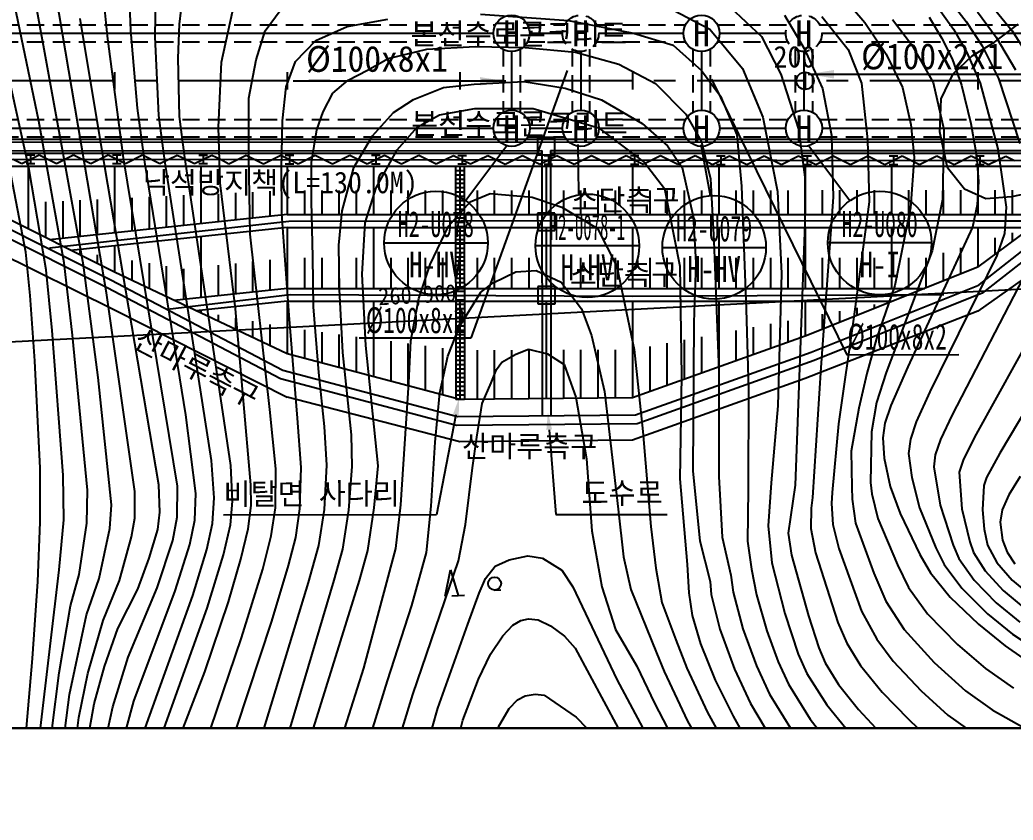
# Model space of a CAD drawing. Header units: millimetres. Extents: x 13158 to 13954, y 1103 to 1809.
# Drawn here: x 13650.7 to 13765.8, y 1402.7 to 1495.4 of the extents above; entities that cross this region are included whole.
import ezdxf
from ezdxf.enums import TextEntityAlignment as Align
from ezdxf.xclip import XClip

# ---------------------------------------------------------------- set-up
doc = ezdxf.new("R2010")
doc.units = ezdxf.units.MM
doc.header["$LTSCALE"] = 10
doc.header["$MEASUREMENT"] = 0
doc.header["$XCLIPFRAME"] = 2
doc.linetypes.add('CENTER', pattern=[2, 1.25, -0.25, 0.25, -0.25])
doc.linetypes.add('HIDDEN', pattern=[0.375, 0.25, -0.125])
for name, color, linetype in [('TN-MANH', 4, 'Continuous'), ('TZ-BASE', 253, 'Continuous'), ('TZ-CABL', 4, 'Continuous')]:
    doc.layers.add(name, color=color, linetype=linetype)
doc.layers.add('TX-PAPR', color=2, linetype='Continuous', plot=False)
doc.styles.add('GR', font='GulimChe.ttf')
doc.styles.add('HANA', font='GulimChe.ttf')
doc.styles.get("Standard").update_dxf_attribs({"font": 'GulimChe.ttf'})
doc.linetypes.add('I_LINE', pattern='A,3.5,["I",Standard,S=1,R=0,X=-1,Y=-0.5],3.5', length=7)
doc.linetypes.add('ZIGZAG', pattern='A,0.0001,-0.2,[131,ltypeshp.shx,S=0.2,R=0,X=-0.2,Y=0],-0.4,[131,ltypeshp.shx,S=0.2,R=180,X=0.2,Y=0],-0.2', length=0.8001)
doc.dimstyles.get("Standard").update_dxf_attribs({"dimtxt": 0.18, "dimasz": 0.18, "dimexe": 0.18, "dimexo": 0.0625, "dimgap": 0.09, "dimtad": 0, "dimtih": 1, "dimtoh": 1, "dimdec": 4, "dimzin": 0, "dimdsep": 46, "dimtxsty": 'Standard', "dimcen": 0.09, "dimadec": 0, "dimazin": 0, "dimtfac": 1, "dimtdec": 4, "dimtofl": 0, "dimtmove": 0, "dimatfit": 3, "dimfxl": 0, "dimtolj": 1, "dimtzin": 0, "dimarcsym": 0})

# ---------------------------------------------------------------- blocks, each defined once
blk = doc.blocks.new('JD-SGKLSNK8SGJS87')
at = {"layer": 'TZ-BASE'}
for p, q in [((419.17, 5.16, 126), (418.2, 15.41, 126)), ((421.9, 5.84, 127), (421.51, 14.92, 127)), ((424.71, 5.1, 128), (424.88, 13.73, 128)), ((410.06, -10.09, 121), (405.07, 12.53, 121)), ((411.25, -4.66, 122), (407.71, 12.3, 122)), ((416.39, -21.37, 123), (410.28, 12.27, 123)), ((419.09, -24.58, 124), (412.81, 12.33, 124)), ((427.52, 6.55, 129), (428.24, 12.36, 129)), ((503.69, 10.56, 127), (506.92, 6.76, 127)), ((515.85, 10.49, 123), (518.68, 6.87, 123)), ((514.86, 9.26, 124), (517.21, 5.98, 124)), ((437.46, 5.79, 131), (439.2, 8.16, 131)), ((483.88, 8.63, 131), (488.98, 6, 131)), ((491.31, 8.54, 130), (494.95, 5.13, 130)), ((521.61, 8.73, 121), (524, 5.77, 121)), ((418.86, -9.98, 125), (416.04, 7.22, 125)), ((432.39, 2.15, 130), (433.67, 7.98, 130)), ((446.96, 6.29, 132), (451.67, 7.15, 132)), ((462.4, 7.71, 132), (472.58, 7, 132)), ((472.58, 7, 132), (480.11, 5.53, 132)), ((497.6, 7.6, 129), (499.88, 3.74, 129)), ((501.96, 7.45, 128), (505, 3.63, 128)), ((510.12, 7.11, 126), (512.35, 4.2, 126)), ((514.38, 7.39, 125), (515.82, 4.99, 125)), ((519.97, 8.01, 122), (522.15, 5.05, 122)), ((422.65, -3.19, 127), (421.9, 5.84, 127)), ((427.38, 2.61, 129), (427.52, 6.55, 129)), ((436.4, 2.42, 131), (437.46, 5.79, 131)), ((443.32, 4.65, 132), (446.96, 6.29, 132)), ((488.98, 6, 131), (492.74, 1.44, 131)), ((506.92, 6.76, 127), (509.38, 3.1, 127)), ((517.21, 5.98, 124), (518.74, 3.29, 124)), ((518.68, 6.87, 123), (520.51, 4.05, 123)), ((521.93, 4.49, 121.31), (524.68, 6.56, 121.31)), ((524, 5.77, 121), (526.25, 2.32, 121)), ((421.05, -8.91, 126), (419.17, 5.16, 126)), ((425.13, -4.01, 128), (424.71, 5.1, 128)), ((440.96, 2.25, 132), (443.32, 4.65, 132)), ((480.11, 5.53, 132), (484.73, 4.12, 132)), ((494.95, 5.13, 130), (497.19, 0.78, 130)), ((515.82, 4.99, 125), (517.04, 2.53, 125)), ((522.15, 5.05, 122), (524.37, 1.27, 122)), ((451.7, 2.6, 133), (456.2, 3.67, 133)), ((456.2, 3.67, 133), (461.77, 3.96, 133)), ((461.77, 3.96, 133), (467.57, 3.85, 133)), ((467.57, 3.85, 133), (473.39, 3.32, 133)), ((484.73, 4.12, 132), (487.99, 1.19, 132)), ((499.88, 3.74, 129), (502.02, -0.88, 129)), ((505, 3.63, 128), (506.53, -0.26, 128)), ((512.35, 4.2, 126), (514.85, -0.21, 126)), ((519.37, 2.89, 121.31), (521.93, 4.49, 121.31)), ((520.51, 4.05, 123), (522.43, 0.27, 123)), ((427.53, -4.13, 129), (427.38, 2.61, 129)), ((435.56, -2, 131), (436.4, 2.42, 131)), ((449.29, 1.24, 133), (451.7, 2.6, 133)), ((473.39, 3.32, 133), (478.43, 1.93, 133)), ((509.38, 3.1, 127), (511.29, -0.77, 127)), ((517.04, 2.53, 125), (518.11, -0.5, 125)), ((517.14, 0.79, 121.31), (519.37, 2.89, 121.31)), ((518.74, 3.29, 124), (520.29, -0.29, 124)), ((432.06, -5.36, 130), (432.39, 2.15, 130)), ((439.87, -0.7, 132), (440.96, 2.25, 132)), ((447.07, 0.09, 133), (449.29, 1.24, 133)), ((478.43, 1.93, 133), (482.69, -0.33, 133)), ((487.99, 1.19, 132), (490.22, -1.8, 132)), ((492.74, 1.44, 131), (495.1, -4.23, 131)), ((420, 1), (420, -1)), ((440, 1), (440, -1)), ((445.29, -1.45, 133), (447.07, 0.09, 133)), ((460, 1), (460, -1)), ((480, 1), (480, -1)), ((497.19, 0.78, 130), (499.26, -5.6, 130)), ((500, 1), (500, -1)), ((515.75, -2.1, 121.31), (517.14, 0.79, 121.31)), ((520, 1), (520, -1)), ((522.43, 0.27, 123), (524.88, -7.28, 123)), ((439.46, -4.65, 132), (439.87, -0.7, 132)), ((454.63, -2.15, 134), (458.13, -0.78, 134)), ((458.13, -0.78, 134), (461.67, -0.4, 134)), ((461.67, -0.4, 134), (467.41, -0.1, 134)), ((467.41, -0.1, 134), (472.2, -0.84, 134)), ((472.2, -0.84, 134), (476.43, -2.2, 134)), ((482.69, -0.33, 133), (486.19, -3.87, 133)), ((502.02, -0.88, 129), (503.06, -6.31, 129)), ((506.53, -0.26, 128), (507.25, -6.85, 128)), ((511.29, -0.77, 127), (512.27, -5.07, 127)), ((514.85, -0.21, 126), (516.08, -5.63, 126)), ((518.11, -0.5, 125), (519.21, -4.94, 125)), ((520.29, -0.29, 124), (522.34, -7.89, 124)), ((435.58, -8.71, 131), (435.56, -2, 131)), ((444.16, -3.58, 133), (445.29, -1.45, 133)), ((452.33, -3.66, 134), (454.63, -2.15, 134)), ((476.43, -2.2, 134), (481.14, -4.93, 134)), ((490.22, -1.8, 132), (492.11, -6.25, 132)), ((515.62, -5.93, 121.31), (515.75, -2.1, 121.31)), ((423.5, -9.43, 127), (422.65, -3.19, 127)), ((457.65, -3.93, 135), (461.74, -3.22, 135)), ((461.74, -3.22, 135), (468.52, -3.2, 135)), ((468.52, -3.2, 135), (476.08, -5.45, 135)), ((425.84, -9.29, 128), (425.13, -4.01, 128)), ((428.1, -8.63, 129), (427.53, -4.13, 129)), ((443.44, -5.69, 133), (444.16, -3.58, 133)), ((449.9, -6.36, 134), (452.33, -3.66, 134)), ((455.08, -5.39, 135), (457.65, -3.93, 135)), ((486.19, -3.87, 133), (488.01, -7.08, 133)), ((495.1, -4.23, 131), (496.79, -12.83, 131)), ((414.16, -21.09, 122), (411.25, -4.66, 122)), ((432.25, -11.84, 130), (432.06, -5.36, 130)), ((439.34, -10.25, 132), (439.46, -4.65, 132)), ((442.81, -9.45, 133), (443.44, -5.69, 133)), ((452.73, -7.99, 135), (455.08, -5.39, 135)), ((476.08, -5.45, 135), (481.41, -9.47, 135)), ((481.14, -4.93, 134), (484.05, -7.55, 134)), ((499.26, -5.6, 130), (499.98, -11.18, 130)), ((512.27, -5.07, 127), (512.65, -8.84, 127)), ((516.08, -5.63, 126), (515.94, -13.77, 126)), ((519.21, -4.94, 125), (519.87, -8.65, 125)), ((574.8, -6.79), (280, -6.8)), ((447.71, -10.04, 134), (449.9, -6.36, 134)), ((471.01, -6.57), (469.01, -6.58)), ((469.01, -6.58), (469.01, -8.58)), ((471.01, -8.57), (471.01, -6.57)), ((492.11, -6.25, 132), (492.62, -12.22, 132)), ((503.06, -6.31, 129), (503.24, -13.49, 129)), ((507.25, -6.85, 128), (507.43, -14.03, 128)), ((516.52, -10.09, 121.31), (515.62, -5.93, 121.31)), ((388.81, -7.1), (537.84, -7.09)), ((409.74, -19.85, 120), (407.24, -7, 120)), ((450.32, -12.41, 135), (452.73, -7.99, 135)), ((484.05, -7.55, 134), (485.76, -10.03, 134)), ((488.01, -7.08, 133), (489.06, -11.37, 133)), ((522.34, -7.89, 124), (523.31, -14.66, 124)), ((391.02, -8.1), (469.5, -8.09)), ((391.69, -8.4), (469.5, -8.39)), ((408.26, -9.08), (409.26, -9.58)), ((409.26, -9.58), (411.26, -8.58)), ((409.76, -8.58), (410.76, -8.58)), ((410.26, -8.58), (410.26, -9.58)), ((411.26, -8.58), (412.26, -9.08)), ((412.26, -9.08), (413.26, -9.58)), ((413.26, -9.58), (415.26, -8.58)), ((415.26, -8.58), (416.26, -9.09)), ((416.26, -9.09), (417.26, -9.59)), ((417.26, -9.59), (419.26, -8.59)), ((419.26, -8.59), (420.26, -9.09)), ((419.76, -8.59), (420.76, -8.59)), ((420.26, -8.59), (420.26, -9.59)), ((420.26, -9.09), (421.26, -9.59)), ((427.28, -46.99, 126), (421.05, -8.91, 126)), ((421.26, -9.59), (423.26, -8.59)), ((423.26, -8.59), (424.26, -9.09)), ((424.26, -9.09), (425.26, -9.6)), ((425.26, -9.6), (427.26, -8.6)), ((427.26, -8.6), (428.26, -9.1)), ((433.48, -44.56, 129), (428.1, -8.63, 129)), ((428.26, -9.1), (429.26, -9.6)), ((429.26, -9.6), (431.26, -8.6)), ((429.76, -8.6), (430.76, -8.6)), ((430.26, -8.6), (430.26, -9.6)), ((431.26, -8.6), (432.26, -9.1)), ((432.26, -9.1), (433.26, -9.61)), ((433.26, -9.61), (435.26, -8.61)), ((435.26, -8.61), (436.26, -9.11)), ((435.71, -17.76, 131), (435.58, -8.71, 131)), ((436.26, -9.11), (437.26, -9.61)), ((437.26, -9.61), (439.26, -8.61)), ((439.26, -8.61), (440.26, -9.11)), ((439.76, -8.61), (440.76, -8.62)), ((440.26, -8.61), (440.26, -9.61)), ((440.26, -9.11), (441.26, -9.62)), ((441.26, -9.62), (443.26, -8.62)), ((443.26, -8.62), (444.26, -9.12)), ((444.26, -9.12), (445.26, -9.62)), ((445.26, -9.62), (447.26, -8.62)), ((447.26, -8.62), (448.26, -9.12)), ((448.26, -9.12), (449.26, -9.63)), ((449.26, -9.63), (451.26, -8.63)), ((449.76, -8.63), (450.76, -8.63)), ((450.26, -8.63), (450.26, -9.63)), ((451.26, -8.63), (452.26, -9.13)), ((452.26, -9.13), (453.26, -9.63)), ((453.26, -9.63), (455.26, -8.63)), ((455.26, -8.63), (456.26, -9.13)), ((456.26, -9.13), (457.26, -9.64)), ((457.26, -9.64), (459.26, -8.64)), ((459.26, -8.64), (460.26, -9.14)), ((459.76, -8.64), (460.76, -8.64)), ((460.26, -8.64), (460.26, -9.64)), ((460.26, -9.14), (461.26, -9.64)), ((461.26, -9.64), (463.26, -8.64)), ((463.26, -8.64), (464.26, -9.14)), ((464.26, -9.14), (465.26, -9.65)), ((465.26, -9.65), (467.26, -8.65)), ((467.26, -8.65), (468.26, -9.15)), ((468.26, -9.15), (469.26, -9.65)), ((469.01, -8.58), (471.01, -8.57)), ((469.26, -9.65), (471.26, -8.65)), ((469.5, -8.09), (469.55, -38.84)), ((469.76, -8.65), (470.76, -8.65)), ((470.26, -8.65), (470.26, -9.65)), ((470.5, -8.09), (470.55, -38.84)), ((470.5, -8.09), (537.84, -8.09)), ((470.5, -8.39), (537.84, -8.39)), ((471.26, -8.65), (472.26, -9.15)), ((472.26, -9.15), (473.26, -9.66)), ((473.26, -9.66), (475.26, -8.66)), ((475.26, -8.66), (476.26, -9.16)), ((476.26, -9.16), (477.26, -9.66)), ((477.26, -9.66), (479.26, -8.66)), ((479.26, -8.66), (480.26, -9.16)), ((479.76, -8.66), (480.76, -8.66)), ((480.26, -8.66), (480.26, -9.66)), ((480.26, -9.16), (481.26, -9.67)), ((481.26, -9.67), (483.26, -8.67)), ((483.26, -8.67), (484.26, -9.17)), ((484.26, -9.17), (485.26, -9.67)), ((485.26, -9.67), (487.26, -8.67)), ((487.26, -8.67), (488.26, -9.17)), ((488.26, -9.17), (489.26, -9.68)), ((489.26, -9.68), (491.26, -8.68)), ((489.76, -8.68), (490.76, -8.68)), ((490.26, -8.68), (490.26, -9.68)), ((491.26, -8.68), (492.26, -9.18)), ((492.26, -9.18), (493.26, -9.68)), ((493.26, -9.68), (495.26, -8.68)), ((495.26, -8.68), (496.26, -9.18)), ((496.26, -9.18), (497.26, -9.69)), ((497.26, -9.69), (499.26, -8.69)), ((499.26, -8.69), (500.26, -9.19)), ((499.76, -8.69), (500.76, -8.69)), ((500.26, -8.69), (500.26, -9.69)), ((500.26, -9.19), (501.26, -9.69)), ((501.26, -9.69), (503.26, -8.69)), ((503.26, -8.69), (504.26, -9.19)), ((504.26, -9.19), (505.26, -9.69)), ((505.26, -9.69), (507.26, -8.7)), ((507.26, -8.7), (508.26, -9.2)), ((508.26, -9.2), (509.26, -9.7)), ((509.26, -9.7), (511.26, -8.7)), ((509.76, -8.7), (510.76, -8.7)), ((510.26, -8.7), (510.26, -9.7)), ((511.26, -8.7), (512.26, -9.2)), ((512.65, -8.84, 127), (512.2, -14.73, 127)), ((512.26, -9.2), (513.26, -9.7)), ((513.26, -9.7), (515.26, -8.71)), ((515.26, -8.71), (516.26, -9.21)), ((517.26, -9.71), (519.26, -8.71)), ((519.26, -8.71), (520.26, -9.21)), ((519.76, -8.71), (520.76, -8.71)), ((519.87, -8.65, 125), (520.1, -11.68, 125)), ((520, -23.74), (539.27, -8.65)), ((520.26, -8.71), (520.26, -9.71)), ((540.35, -9.07), (520.51, -24.62)), ((521.26, -9.71), (523.26, -8.72)), ((523.26, -8.72), (524.26, -9.22)), ((395, -9.89), (535.81, -9.89)), ((409.76, -9.58), (410.76, -9.58)), ((410, -9.89), (410, -17.17)), ((412.08, -21.89, 121), (410.06, -10.09, 121)), ((425.15, -46.83, 125), (418.86, -9.98, 125)), ((419.76, -9.59), (420.76, -9.59)), ((420, -9.89), (420, -17.61)), ((428.28, -38.7, 127), (423.5, -9.43, 127)), ((431.24, -43.99, 128), (425.84, -9.29, 128)), ((429.76, -9.6), (430.76, -9.6)), ((430, -9.89), (430, -16.56)), ((439.4, -15.42, 132), (439.34, -10.25, 132)), ((439.76, -9.61), (440.76, -9.62)), ((440, -9.89), (440, -15.5)), ((442.84, -13.99, 133), (442.81, -9.45, 133)), ((446.39, -15.06, 134), (447.71, -10.04, 134)), ((449.76, -9.63), (450.76, -9.63)), ((450, -9.89), (450, -15.5)), ((459.51, -9.89), (459.55, -36.93)), ((459.76, -9.64), (460.76, -9.64)), ((460, -9.89), (460, -15.5)), ((460.51, -9.89), (460.55, -36.93)), ((469.76, -9.65), (470.76, -9.65)), ((470, -9.89), (470, -15.5)), ((479.76, -9.66), (480.76, -9.66)), ((480, -9.89), (480, -15.5)), ((481.41, -9.47, 135), (483.72, -12.49, 135)), ((485.76, -10.03, 134), (487.05, -15.71, 134)), ((489.76, -9.68), (490.76, -9.68)), ((490, -9.89), (490, -15.5)), ((499.76, -9.69), (500.76, -9.69)), ((500, -9.89), (500, -15.5)), ((509.76, -9.7), (510.76, -9.7)), ((510, -9.89), (510, -15.5)), ((516.26, -9.21), (517.26, -9.71)), ((518.47, -12.56, 121.31), (516.52, -10.09, 121.31)), ((519.76, -9.71), (520.76, -9.71)), ((520, -9.89), (520, -15.5)), ((520, -21.59), (535.81, -9.89)), ((520.26, -9.21), (521.26, -9.71)), ((459.51, -10.38), (460.51, -10.38)), ((459.51, -10.88), (460.51, -10.88)), ((459.51, -11.38), (460.51, -11.38)), ((489.06, -11.37, 133), (489.44, -18.59, 133)), ((499.98, -11.18, 130), (499.97, -16.52, 130)), ((420, -22.19), (400, -12.15)), ((434.02, -26.44, 130), (432.25, -11.84, 130)), ((449.04, -16.45, 135), (450.32, -12.41, 135)), ((459.51, -11.88), (460.51, -11.88)), ((459.51, -12.38), (460.51, -12.38)), ((483.72, -12.49, 135), (485.51, -21.48, 135)), ((492.62, -12.22, 132), (493.16, -26.47, 132)), ((520.96, -13.67, 121.31), (518.47, -12.56, 121.31)), ((520.1, -11.68, 125), (519.94, -14.38, 125)), ((540, -12.55), (520, -26.7)), ((540, -12.55), (520, -26.7)), ((419.56, -23.09), (399.57, -13.06)), ((418, -13.75), (418, -17.82)), ((422, -13.56), (422, -17.4)), ((424, -13.46), (424, -17.19)), ((426, -13.37), (426, -16.98)), ((428, -13.27), (428, -16.77)), ((432, -13.08), (432, -16.35)), ((434, -12.98), (434, -16.14)), ((436, -12.89), (436, -15.92)), ((438, -12.79), (438, -15.71)), ((442, -12.7), (442, -15.5)), ((444, -12.7), (444, -15.5)), ((446, -12.7), (446, -15.5)), ((448, -12.7), (448, -15.5)), ((452, -12.7), (452, -15.5)), ((454, -12.7), (454, -15.5)), ((456, -12.7), (456, -15.5)), ((458, -12.7), (458, -15.5)), ((459.51, -12.88), (460.51, -12.88)), ((459.51, -13.38), (460.51, -13.38)), ((461.21, -14.01, 136), (463.51, -13.05, 136)), ((462, -12.7), (462, -15.5)), ((463.51, -13.05, 136), (468.39, -13.47, 136)), ((464, -12.7), (464, -15.5)), ((466, -12.7), (466, -15.5)), ((468, -12.7), (468, -15.5)), ((468.39, -13.47, 136), (471.81, -14.63, 136)), ((472, -12.7), (472, -15.5)), ((474, -12.7), (474, -15.5)), ((476, -12.7), (476, -15.5)), ((478, -12.7), (478, -15.5)), ((482, -12.7), (482, -15.5)), ((484, -12.7), (484, -15.5)), ((486, -12.7), (486, -15.5)), ((488, -12.7), (488, -15.5)), ((492, -12.7), (492, -15.5)), ((494, -12.7), (494, -15.5)), ((496, -12.7), (496, -15.5)), ((496.79, -12.83, 131), (497.29, -22.32, 131)), ((498, -12.7), (498, -15.5)), ((503.24, -13.49, 129), (501.81, -33.24, 129)), ((502, -12.69), (502, -15.5)), ((504, -12.69), (504, -15.5)), ((506, -12.69), (506, -15.5)), ((508, -12.69), (508, -15.5)), ((512, -12.69), (512, -15.5)), ((514, -12.69), (514, -15.5)), ((515.94, -13.77, 126), (514.73, -19.7, 126)), ((516, -12.69), (516, -15.5)), ((518, -12.69), (518, -15.5)), ((523.93, -13.45, 121.31), (520.96, -13.67, 121.31)), ((522, -12.69), (522, -15.5)), ((527.24, -12.74, 121.31), (523.93, -13.45, 121.31)), ((524, -12.69), (524, -15.5)), ((412, -14.04), (412, -18.18)), ((414, -13.94), (414, -18.25)), ((416, -13.84), (416, -18.04)), ((442.97, -20.4, 133), (442.84, -13.99, 133)), ((458.68, -16.83, 136), (461.21, -14.01, 136)), ((459.51, -13.88), (460.51, -13.88)), ((459.52, -14.38), (460.52, -14.38)), ((459.52, -14.88), (460.52, -14.88)), ((471.81, -14.63, 136), (475.96, -17.1, 136)), ((507.43, -14.03, 128), (505.67, -27.36, 128)), ((512.2, -14.73, 127), (510.4, -23.71, 127)), ((519.94, -14.38, 125), (519.41, -16.97, 125)), ((523.31, -14.66, 124), (523.1, -17.68, 124)), ((280, -36.92), (700, -14.99)), ((419.13, -23.99), (402.39, -15.59)), ((440, -15.5), (412.46, -18.41)), ((440.22, -27.16, 132), (439.4, -15.42, 132)), ((440, -15.5), (528.23, -15.5)), ((446, -19.04, 134), (446.39, -15.06, 134)), ((459.52, -15.38), (460.52, -15.38)), ((459.52, -15.88), (460.52, -15.88)), ((471.02, -15.35), (469.02, -15.35)), ((469.02, -15.35), (469.03, -17.35)), ((471.03, -17.35), (471.02, -15.35)), ((487.05, -15.71, 134), (487.33, -21.04, 134)), ((400.45, -16.85), (420, -26.54)), ((400.45, -16.85), (420, -26.54)), ((412.48, -19.37), (440.21, -16.25)), ((440, -17), (414.93, -19.65)), ((440, -17), (526.2, -17)), ((440, -17), (440, -24.05)), ((440.21, -16.25), (480.03, -16.18)), ((448.69, -22.41, 135), (449.04, -16.45, 135)), ((450, -17), (450, -24.05)), ((456.56, -21.29, 136), (458.68, -16.83, 136)), ((459.52, -16.38), (460.52, -16.38)), ((459.52, -16.88), (460.52, -16.88)), ((460, -17), (460, -24.05)), ((470, -17), (470, -24.05)), ((475.96, -17.1, 136), (478.2, -21.5, 136)), ((480, -17), (480, -24.05)), ((480.03, -16.18), (519.86, -16.23)), ((490, -17), (490, -24.05)), ((499.97, -16.52, 130), (498.87, -46.85, 130)), ((500, -17), (500, -24.05)), ((510, -17), (510, -24.05)), ((519.41, -16.97, 125), (511.9, -33.13, 125)), ((519.86, -16.23), (529.82, -16.22)), ((520, -17), (520, -21.59)), ((430, -18.06), (430, -25.11)), ((437.98, -38.09, 131), (435.71, -17.76, 131)), ((459.52, -17.38), (460.52, -17.38)), ((459.52, -17.88), (460.52, -17.88)), ((459.52, -18.38), (460.52, -18.38)), ((469.03, -17.35), (471.03, -17.35)), ((522, -18.2), (522, -20.11)), ((523.1, -17.68, 124), (522.2, -20.25, 124)), ((524, -17.63), (524, -18.63)), ((416, -19.54), (416, -20.19)), ((420, -19.11), (420, -22.19)), ((446.07, -24.19, 134), (446, -19.04, 134)), ((459.52, -18.88), (460.52, -18.88)), ((459.52, -19.38), (460.52, -19.38)), ((489.44, -18.59, 133), (490.02, -33.66, 133)), ((518, -19.35), (518, -22.39)), ((410.24, -24.89, 120), (409.74, -19.85, 120)), ((418, -20.15), (418, -21.19)), ((442, -20.53), (442, -24.05)), ((443.07, -26.19, 133), (442.97, -20.4, 133)), ((444, -20.53), (444, -24.05)), ((446, -20.53), (446, -24.05)), ((448, -20.52), (448, -24.05)), ((452, -20.52), (452, -24.05)), ((454, -20.52), (454, -24.05)), ((456, -20.52), (456, -24.05)), ((458, -20.52), (458, -24.05)), ((459.52, -19.88), (460.52, -19.88)), ((459.53, -20.38), (460.53, -20.38)), ((462, -20.52), (462, -24.05)), ((464, -20.52), (464, -24.05)), ((466, -20.52), (466, -24.05)), ((468, -20.52), (468, -24.05)), ((472, -20.51), (472, -24.05)), ((474, -20.51), (474, -24.05)), ((476, -20.51), (476, -24.05)), ((478, -20.51), (478, -24.05)), ((482, -20.51), (482, -24.05)), ((484, -20.51), (484, -24.05)), ((486, -20.51), (486, -24.05)), ((488, -20.51), (488, -24.05)), ((492, -20.51), (492, -24.05)), ((494, -20.5), (494, -24.05)), ((496, -20.5), (496, -24.05)), ((498, -20.5), (498, -24.05)), ((502, -20.5), (502, -24.05)), ((504, -20.5), (504, -24.05)), ((506, -20.5), (506, -24.05)), ((508, -20.5), (508, -24.05)), ((514.73, -19.7, 126), (509.41, -33.79, 126)), ((512, -20.5), (512, -24.05)), ((514, -20.5), (514, -23.99)), ((522.2, -20.25, 124), (514.46, -36.05, 124)), ((516, -19.92), (516, -23.19)), ((415.15, -29.48, 122), (414.16, -21.09, 122)), ((418.09, -34.37, 123), (416.39, -21.37, 123)), ((422, -20.81), (422, -23.14)), ((424, -21.14), (424, -24.08)), ((426, -21.47), (426, -25.03)), ((428, -21.79), (428, -25.32)), ((432, -21.37), (432, -24.9)), ((434, -21.16), (434, -24.69)), ((436, -20.95), (436, -24.47)), ((438, -20.74), (438, -24.26)), ((455.26, -25.22, 136), (456.56, -21.29, 136)), ((459.53, -20.88), (460.53, -20.88)), ((459.53, -21.38), (460.53, -21.38)), ((478.2, -21.5, 136), (480.21, -31.12, 136)), ((485.51, -21.48, 135), (485.68, -34.2, 135)), ((487.33, -21.04, 134), (487.1, -27.99, 134)), ((520, -21.59), (500, -29.6)), ((525.81, -21.78, 123), (517.05, -38.71, 123)), ((412.79, -28.95, 121), (412.08, -21.89, 121)), ((440, -31.63), (420, -22.19)), ((449.12, -30.66, 135), (448.69, -22.41, 135)), ((459.53, -21.88), (460.53, -21.88)), ((459.53, -22.38), (460.53, -22.38)), ((459.53, -22.88), (460.53, -22.88)), ((463.88, -23.43, 137), (466.5, -22.12, 137)), ((466.5, -22.12, 137), (468.84, -21.99, 137)), ((468.84, -21.99, 137), (471.76, -23.35, 137)), ((497.29, -22.32, 131), (496.85, -37.65, 131)), ((439.23, -34.53), (419.13, -23.99)), ((439.49, -33.57), (419.56, -23.09)), ((440, -24.05), (426.88, -25.44)), ((440, -24.05), (513.86, -24.05)), ((459.53, -23.38), (460.53, -23.38)), ((459.53, -23.88), (460.53, -23.88)), ((462.43, -24.51, 137), (463.88, -23.43, 137)), ((471.04, -23.84), (469.04, -23.84)), ((469.04, -23.84), (469.04, -25.84)), ((471.04, -25.84), (471.04, -23.84)), ((471.76, -23.35, 137), (474.1, -26.41, 137)), ((520, -23.74), (500.71, -31.47)), ((510.4, -23.71, 127), (508.26, -29.88, 127)), ((410.75, -32.44, 120), (410.24, -24.89, 120)), ((422.37, -47.59, 124), (419.09, -24.58, 124)), ((426.12, -26.46), (440.34, -24.78)), ((440.34, -24.78), (480.05, -24.95)), ((446.45, -31.5, 134), (446.07, -24.19, 134)), ((454.34, -30.12, 136), (455.26, -25.22, 136)), ((459.53, -24.38), (460.53, -24.38)), ((459.53, -24.88), (460.53, -24.88)), ((459.96, -28.49, 137), (462.43, -24.51, 137)), ((480.05, -24.95), (516.08, -24.77)), ((520.51, -24.62), (501.06, -32.41)), ((528.82, -24.66, 122), (519.82, -40.93, 122)), ((440, -25.55), (429.47, -26.66)), ((435.78, -46.82, 130), (434.02, -26.44, 130)), ((440, -25.55), (510.11, -25.55)), ((440, -25.55), (440, -31.63)), ((443.67, -33.81, 133), (443.07, -26.19, 133)), ((450, -25.55), (450, -34.28)), ((459.53, -25.38), (460.53, -25.38)), ((459.53, -25.88), (460.53, -25.88)), ((459.54, -26.38), (460.54, -26.38)), ((460, -25.55), (460, -36.93)), ((469.04, -25.84), (471.04, -25.84)), ((470, -25.55), (470, -36.84)), ((474.1, -26.41, 137), (475.27, -29.53, 137)), ((480, -25.55), (480, -36.75)), ((490, -25.55), (490, -33.18)), ((500, -25.55), (500, -29.6)), ((506, -26.31), (506, -27.2)), ((508, -25.94), (508, -26.4)), ((510, -25.55), (510, -25.59)), ((420, -26.54), (440, -36.67)), ((420, -26.54), (440, -36.67)), ((430, -26.61), (430, -26.91)), ((432, -27.13), (432, -27.86)), ((434, -27.49), (434, -28.8)), ((441.2, -39.09, 132), (440.22, -27.16, 132)), ((459.54, -26.88), (460.54, -26.88)), ((459.54, -27.38), (460.54, -27.38)), ((493.16, -26.47, 132), (493.44, -35.76, 132)), ((520, -26.7), (500, -34.5)), ((520, -26.7), (500, -34.5)), ((502, -27.06), (502, -28.8)), ((505.67, -27.36, 128), (503.86, -39.76, 128)), ((504, -26.69), (504, -28)), ((436, -27.86), (436, -29.74)), ((438, -28.23), (438, -30.69)), ((458.63, -31.91, 137), (459.96, -28.49, 137)), ((459.54, -27.88), (460.54, -27.88)), ((459.54, -28.38), (460.54, -28.38)), ((487.1, -27.99, 134), (487, -45.23, 134)), ((494, -28.55), (494, -31.75)), ((496, -28.17), (496, -31.03)), ((498, -27.8), (498, -30.31)), ((531.47, -28.18, 121), (522.55, -43.15, 121)), ((414.06, -45.7, 121), (412.79, -28.95, 121)), ((416.87, -47.45, 122), (415.15, -29.48, 122)), ((442, -28.86), (442, -32.16)), ((444, -29.12), (444, -32.69)), ((446, -29.39), (446, -33.22)), ((448, -29.65), (448, -33.75)), ((459.54, -28.88), (460.54, -28.88)), ((459.54, -29.38), (460.54, -29.38)), ((459.54, -29.88), (460.54, -29.88)), ((475.27, -29.53, 137), (476.78, -35.99, 137)), ((500, -29.6), (480, -36.75)), ((488, -29.66), (488, -33.89)), ((492, -28.92), (492, -32.46)), ((508.26, -29.88, 127), (507.15, -33.91, 127)), ((450.54, -44.61, 135), (449.12, -30.66, 135)), ((452, -30.18), (452, -34.81)), ((454, -30.45), (454, -35.34)), ((454.09, -35, 136), (454.34, -30.12, 136)), ((456, -30.71), (456, -35.87)), ((458, -30.98), (458, -36.4)), ((459.54, -30.38), (460.54, -30.38)), ((459.54, -30.88), (460.54, -30.88)), ((482, -30.78), (482, -36.04)), ((484, -30.41), (484, -35.32)), ((486, -30.03), (486, -34.61)), ((460, -36.93), (440, -31.63)), ((447.47, -41.03, 134), (446.45, -31.5, 134)), ((457.68, -36.15, 137), (458.63, -31.91, 137)), ((459.54, -31.38), (460.54, -31.38)), ((459.54, -31.88), (460.54, -31.88)), ((462, -31.23), (462, -36.91)), ((464, -31.22), (464, -36.9)), ((464.87, -32.59, 138), (466.5, -31.67, 138)), ((466, -31.21), (466, -36.88)), ((466.5, -31.67, 138), (467.97, -31.09, 138)), ((467.97, -31.09, 138), (470.18, -31.64, 138)), ((468, -31.21), (468, -36.86)), ((470.18, -31.64, 138), (472.09, -32.89, 138)), ((472, -31.19), (472, -36.82)), ((474, -31.18), (474, -36.8)), ((476, -31.17), (476, -36.79)), ((478, -31.16), (478, -36.77)), ((480.21, -31.12, 136), (481.21, -40.62, 136)), ((500.71, -31.47), (480.36, -38.75)), ((411.38, -44.87, 120), (410.75, -32.44, 120)), ((459.55, -32.38), (460.55, -32.38)), ((459.55, -32.88), (460.55, -32.88)), ((464.24, -33.46, 138), (464.87, -32.59, 138)), ((472.09, -32.89, 138), (473.46, -36.67, 138)), ((501.06, -32.41), (480.54, -39.75)), ((501.81, -33.24, 129), (500.85, -48.28, 129)), ((511.9, -33.13, 125), (509.92, -37.63, 125)), ((419.67, -49.14, 123), (418.09, -34.37, 123)), ((459.75, -38.93), (439.49, -33.57)), ((444.34, -40.06, 133), (443.67, -33.81, 133)), ((459.55, -33.38), (460.55, -33.38)), ((459.55, -33.88), (460.55, -33.88)), ((459.55, -34.38), (460.55, -34.38)), ((463.65, -35, 138), (464.24, -33.46, 138)), ((500, -34.5), (480, -41.64)), ((500, -34.5), (480, -41.64)), ((485.68, -34.2, 135), (485.48, -46.11, 135)), ((490.02, -33.66, 133), (490.03, -45.87, 133)), ((507.15, -33.91, 127), (506.22, -37.93, 127)), ((509.41, -33.79, 126), (508.27, -37.26, 126)), ((459.62, -39.94), (439.23, -34.53)), ((453.16, -49.12, 136), (454.09, -35, 136)), ((459.55, -34.88), (460.55, -34.88)), ((459.55, -35.38), (460.55, -35.38)), ((462.6, -37.4, 138), (463.65, -35, 138)), ((460, -41.85), (440, -36.67)), ((460, -41.85), (440, -36.67)), ((457.14, -41.88, 137), (457.68, -36.15, 137)), ((459.55, -35.88), (460.55, -35.88)), ((459.55, -36.38), (460.55, -36.38)), ((480, -36.75), (460, -36.93)), ((473.46, -36.67, 138), (474.67, -43.81, 138)), ((476.78, -35.99, 137), (478.33, -49.65, 137)), ((493.44, -35.76, 132), (493.42, -47.35, 132)), ((514.46, -36.05, 124), (512.87, -39.53, 124)), ((460.55, -36.93), (459.55, -36.93)), ((461.97, -41.29, 138), (462.6, -37.4, 138)), ((496.85, -37.65, 131), (496.07, -46.59, 131)), ((506.22, -37.93, 127), (505.35, -42.9, 127)), ((508.27, -37.26, 126), (507.69, -40.69, 126)), ((509.92, -37.63, 125), (509.25, -39.67, 125)), ((429.43, -47.82, 127), (428.28, -38.7, 127)), ((438.68, -44.96, 131), (437.98, -38.09, 131)), ((441.63, -44.81, 132), (441.2, -39.09, 132)), ((459.55, -38.7), (457.3, -50.29)), ((480.36, -38.75), (459.75, -38.93)), ((517.05, -38.71, 123), (515.68, -41.57, 123)), ((444.6, -44.54, 133), (444.34, -40.06, 133)), ((480.54, -39.75), (459.62, -39.94)), ((503.86, -39.76, 128), (503.15, -47.69, 128)), ((509.25, -39.67, 125), (509, -41.36, 125)), ((512.87, -39.53, 124), (512.2, -41.53, 124)), ((447.55, -44.69, 134), (447.47, -41.03, 134)), ((461.48, -44.84, 138), (461.97, -41.29, 138)), ((470.36, -40.43), (471.11, -50.26)), ((481.21, -40.62, 136), (482.12, -51.63, 136)), ((507.69, -40.69, 126), (507.59, -46.54, 126)), ((509, -41.36, 125), (509.16, -43.72, 125)), ((519.82, -40.93, 122), (518.36, -43.86, 122)), ((456.68, -49.28, 137), (457.14, -41.88, 137)), ((480, -41.64), (460, -41.85)), ((480, -41.64), (460, -41.85)), ((512.2, -41.53, 124), (512, -43.2, 124)), ((515.68, -41.57, 123), (515.07, -43.36, 123)), ((505.35, -42.9, 127), (505.41, -47.1, 127)), ((509.16, -43.72, 125), (509.87, -47.01, 125)), ((512, -43.2, 124), (512.36, -45.96, 124)), ((515.07, -43.36, 123), (514.92, -44.75, 123)), ((522.55, -43.15, 121), (521.03, -45.98, 121)), ((411.39, -51.14, 120), (411.38, -44.87, 120)), ((431.56, -48.33, 128), (431.24, -43.99, 128)), ((433.67, -48.71, 129), (433.48, -44.56, 129)), ((441.47, -49.58, 132), (441.63, -44.81, 132)), ((444.31, -49.69, 133), (444.6, -44.54, 133)), ((447.15, -49.76, 134), (447.55, -44.69, 134)), ((450.07, -49.48, 135), (450.54, -44.61, 135)), ((460.65, -51.41, 138), (461.48, -44.84, 138)), ((474.67, -43.81, 138), (475.28, -52.16, 138)), ((514.92, -44.75, 123), (515.66, -49.19, 123)), ((518.36, -43.86, 122), (517.86, -45.35, 122)), ((414.12, -50.87, 121), (414.06, -45.7, 121)), ((438.64, -49.49, 131), (438.68, -44.96, 131)), ((487, -45.23, 134), (487.82, -53.31, 134)), ((490.03, -45.87, 133), (490.4, -52.88, 133)), ((512.36, -45.96, 124), (513.26, -49.48, 124)), ((517.86, -45.35, 122), (518.18, -49.6, 122)), ((521.03, -45.98, 121), (520.72, -46.89, 121)), ((524.91, -45.84, 120), (523.6, -47.96, 120)), ((425.24, -49.97, 125), (425.15, -46.83, 125)), ((427.26, -50.56, 126), (427.28, -46.99, 126)), ((435.84, -49.22, 130), (435.78, -46.82, 130)), ((485.48, -46.11, 135), (486.34, -56.06, 135)), ((496.07, -46.59, 131), (495.71, -51.57, 131)), ((498.87, -46.85, 130), (498.04, -52.42, 130)), ((505.41, -47.1, 127), (505.44, -48.48, 127)), ((507.59, -46.54, 126), (507.75, -47.87, 126)), ((509.87, -47.01, 125), (511, -50.15, 125)), ((520.72, -46.89, 121), (520.57, -49.73, 121)), ((416.81, -51.25, 122), (416.87, -47.45, 122)), ((422.37, -50.68, 124), (422.37, -47.59, 124)), ((429.31, -50.92, 127), (429.43, -47.82, 127)), ((431.35, -51.29, 128), (431.56, -48.33, 128)), ((493.42, -47.35, 132), (493.32, -53.35, 132)), ((500.85, -48.28, 129), (500.7, -49.51, 129)), ((503.15, -47.69, 128), (503.08, -48.98, 128)), ((507.75, -47.87, 126), (508.43, -50.72, 126)), ((523.6, -47.96, 120), (522.84, -49.71, 120)), ((419.45, -51.87, 123), (419.67, -49.14, 123)), ((433.43, -51.45, 129), (433.67, -48.71, 129)), ((435.47, -51.92, 130), (435.84, -49.22, 130)), ((449.33, -54.43, 135), (450.07, -49.48, 135)), ((452.58, -54.18, 136), (453.16, -49.12, 136)), ((456.13, -54.67, 137), (456.68, -49.28, 137)), ((503.08, -48.98, 128), (503.23, -51.42, 128)), ((505.44, -48.48, 127), (505.85, -51.26, 127)), ((515.66, -49.19, 123), (517.15, -53.79, 123)), ((425, -51.99, 125), (425.24, -49.97, 125)), ((426.75, -53.26, 126), (427.26, -50.56, 126)), ((457.3, -50.29), (432.63, -50.33)), ((438.16, -52.71, 131), (438.64, -49.49, 131)), ((440.99, -52.92, 132), (441.47, -49.58, 132)), ((443.66, -53.86, 133), (444.31, -49.69, 133)), ((446.45, -54.26, 134), (447.15, -49.76, 134)), ((471.11, -50.26), (484.01, -50.24)), ((478.33, -49.65, 137), (478.95, -55.15, 137)), ((500.7, -49.51, 129), (500.68, -51.89, 129)), ((511, -50.15, 125), (513.31, -54.89, 125)), ((513.26, -49.48, 124), (515.15, -54.13, 124)), ((518.18, -49.6, 122), (519.08, -53.41, 122)), ((520.57, -49.73, 121), (520.74, -51.95, 121)), ((522.84, -49.71, 120), (522.59, -51.16, 120)), ((411.1, -58.03, 120), (411.39, -51.14, 120)), ((413.57, -56.68, 121), (414.12, -50.87, 121)), ((415.9, -57.21, 122), (416.81, -51.25, 122)), ((421.96, -52.85, 124), (422.37, -50.68, 124)), ((428.73, -53.75, 127), (429.31, -50.92, 127)), ((430.69, -54.3, 128), (431.35, -51.29, 128)), ((432.64, -54.91, 129), (433.43, -51.45, 129)), ((459.87, -55.64, 138), (460.65, -51.41, 138)), ((482.12, -51.63, 136), (482.71, -56.46, 136)), ((495.71, -51.57, 131), (496.16, -55.87, 131)), ((503.23, -51.42, 128), (503.92, -54.2, 128)), ((505.85, -51.26, 127), (507.97, -57.05, 127)), ((508.43, -50.72, 126), (510.7, -56.09, 126)), ((522.59, -51.16, 120), (522.89, -53.24, 120)), ((418.21, -57.66, 123), (419.45, -51.87, 123)), ((420.57, -57.91, 124), (421.96, -52.85, 124)), ((424.01, -55.31, 125), (425, -51.99, 125)), ((434.63, -55.42, 130), (435.47, -51.92, 130)), ((437.17, -56.58, 131), (438.16, -52.71, 131)), ((440.17, -56.16, 132), (440.99, -52.92, 132)), ((475.28, -52.16, 138), (476.45, -58.63, 138)), ((490.4, -52.88, 133), (491.41, -57.3, 133)), ((498.04, -52.42, 130), (498.42, -54.96, 130)), ((500.68, -51.89, 129), (501.22, -54.7, 129)), ((520.74, -51.95, 121), (521.15, -53.8, 121)), ((424.94, -58.77, 126), (426.75, -53.26, 126)), ((427.04, -59.11, 127), (428.73, -53.75, 127)), ((442.49, -58.14, 133), (443.66, -53.86, 133)), ((487.82, -53.31, 134), (488.99, -58.03, 134)), ((493.32, -53.35, 132), (493.8, -56.58, 132)), ((517.15, -53.79, 123), (517.8, -55.34, 123)), ((519.08, -53.41, 122), (519.5, -54.64, 122)), ((521.15, -53.8, 121), (522.22, -55.81, 121)), ((522.89, -53.24, 120), (523.4, -54.62, 120)), ((429.06, -59.63, 128), (430.69, -54.3, 128)), ((430.75, -61.09, 129), (432.64, -54.91, 129)), ((445.46, -57.87, 134), (446.45, -54.26, 134)), ((448.37, -57.89, 135), (449.33, -54.43, 135)), ((448.89, -68.06, 136), (452.58, -54.18, 136)), ((454.43, -60.79, 137), (456.13, -54.67, 137)), ((465.73, -55.51, 139), (467.88, -55.06, 139)), ((467.88, -55.06, 139), (469.57, -55.31, 139)), ((478.95, -55.15, 137), (479.82, -58.96, 137)), ((498.42, -54.96, 130), (500.4, -62.01, 130)), ((501.22, -54.7, 129), (503.8, -62.78, 129)), ((503.92, -54.2, 128), (506.53, -61.44, 128)), ((513.31, -54.89, 125), (514.54, -57.01, 125)), ((515.15, -54.13, 124), (516.1, -56.04, 124)), ((519.5, -54.64, 122), (520.85, -56.77, 122)), ((523.4, -54.62, 120), (524.31, -55.96, 120)), ((422.7, -58.89, 125), (424.01, -55.31, 125)), ((433.19, -60.39, 130), (434.63, -55.42, 130)), ((438.23, -62.61, 132), (440.17, -56.16, 132)), ((454.55, -71.12, 138), (459.87, -55.64, 138)), ((462.99, -57.66, 139), (464.09, -56.26, 139)), ((464.09, -56.26, 139), (465.73, -55.51, 139)), ((469.57, -55.31, 139), (471.83, -56.7, 139)), ((486.34, -56.06, 135), (486.53, -59.35, 135)), ((496.16, -55.87, 131), (497.64, -61.72, 131)), ((510.7, -56.09, 126), (511.99, -58.7, 126)), ((516.1, -56.04, 124), (518.16, -58.78, 124)), ((517.8, -55.34, 123), (519.6, -57.88, 123)), ((522.22, -55.81, 121), (524, -57.86, 121)), ((410.4, -83.69, 121), (413.57, -56.68, 121)), ((414.91, -60.82, 122), (415.9, -57.21, 122)), ((434.7, -64.56, 131), (437.17, -56.58, 131)), ((458.32, -59.71, 110.19), (458.91, -56.68, 110.19)), ((458.91, -56.68, 110.19), (459.81, -59.63, 110.19)), ((471.83, -56.7, 139), (473.1, -58.64, 139)), ((482.71, -56.46, 136), (483.42, -60.45, 136)), ((491.41, -57.3, 133), (491.67, -59.25, 133)), ((493.8, -56.58, 132), (494.37, -59.57, 132)), ((507.97, -57.05, 127), (509.34, -60.29, 127)), ((514.54, -57.01, 125), (516.82, -59.83, 125)), ((520.85, -56.77, 122), (522.94, -59.06, 122)), ((410.49, -66.96, 120), (411.1, -58.03, 120)), ((416.76, -61.9, 123), (418.21, -57.66, 123)), ((418.67, -62.54, 124), (420.57, -57.91, 124)), ((435.21, -82, 133), (442.49, -58.14, 133)), ((438.25, -81.95, 134), (445.46, -57.87, 134)), ((442.74, -75.95, 135), (448.37, -57.89, 135)), ((462.24, -59.38, 139), (462.99, -57.66, 139)), ((473.1, -58.64, 139), (478.21, -69.38, 139)), ((476.45, -58.63, 138), (478.05, -63.58, 138)), ((488.99, -58.03, 134), (489.14, -59.52, 134)), ((519.6, -57.88, 123), (522.14, -60.5, 123)), ((524, -57.86, 121), (526.59, -60.01, 121)), ((420.4, -63.45, 125), (422.7, -58.89, 125)), ((421.58, -66.78, 126), (424.94, -58.77, 126)), ((422.22, -71.88, 127), (427.04, -59.11, 127)), ((423.33, -75.67, 128), (429.06, -59.63, 128)), ((459.06, -59.67, 110.19), (460.56, -59.59, 110.19)), ((460.92, -62.96, 139), (462.24, -59.38, 139)), ((464.07, -59.01, 110.19), (464.77, -58.98, 110.19)), ((479.82, -58.96, 137), (482.79, -66.29, 137)), ((486.53, -59.35, 135), (486.94, -61.94, 135)), ((489.14, -59.52, 134), (490.11, -63.53, 134)), ((491.67, -59.25, 133), (492.8, -63.51, 133)), ((494.37, -59.57, 132), (495.57, -63.72, 132)), ((511.99, -58.7, 126), (514.2, -61.76, 126)), ((516.82, -59.83, 125), (520.09, -62.98, 125)), ((518.16, -58.78, 124), (521.15, -61.75, 124)), ((522.94, -59.06, 122), (525.72, -61.36, 122)), ((413.59, -68.62, 122), (414.91, -60.82, 122)), ((430.48, -68.5, 130), (433.19, -60.39, 130)), ((451.64, -69.54, 137), (454.43, -60.79, 137)), ((483.42, -60.45, 136), (485.04, -64.76, 136)), ((509.34, -60.29, 127), (511.48, -63.58, 127)), ((522.14, -60.5, 123), (524.89, -62.74, 123)), ((414.8, -71.1, 123), (416.76, -61.9, 123)), ((425.41, -75.95, 129), (430.75, -61.09, 129)), ((486.94, -61.94, 135), (487.9, -65.24, 135)), ((497.64, -61.72, 131), (499.22, -66.43, 131)), ((500.4, -62.01, 130), (501.6, -65.71, 130)), ((506.53, -61.44, 128), (508.31, -64.71, 128)), ((514.2, -61.76, 126), (517.65, -65.3, 126)), ((521.15, -61.75, 124), (524.05, -64.12, 124)), ((416.91, -68.69, 124), (418.67, -62.54, 124)), ((433.2, -77.81, 132), (438.23, -62.61, 132)), ((457.47, -72.7, 139), (460.92, -62.96, 139)), ((464.97, -64.3, 140), (466.14, -63.09, 140)), ((466.14, -63.09, 140), (467.07, -62.53, 140)), ((467.07, -62.53, 140), (467.96, -62.36, 140)), ((467.96, -62.36, 140), (469.1, -62.48, 140)), ((469.1, -62.48, 140), (470.52, -63.15, 140)), ((470.52, -63.15, 140), (472.14, -64.37, 140)), ((503.8, -62.78, 129), (504.84, -65.17, 129)), ((520.09, -62.98, 125), (523.17, -65.49, 125)), ((418.83, -67.85, 125), (420.4, -63.45, 125)), ((463.57, -66.45, 140), (464.97, -64.3, 140)), ((472.14, -64.37, 140), (473.35, -65.73, 140)), ((478.05, -63.58, 138), (480.53, -67.82, 138)), ((490.11, -63.53, 134), (491.81, -68.18, 134)), ((492.8, -63.51, 133), (494.36, -67.78, 133)), ((495.57, -63.72, 132), (496.88, -67.31, 132)), ((511.48, -63.58, 127), (514.94, -67.39, 127)), ((524.05, -64.12, 124), (526.95, -66.05, 124)), ((429.81, -78.91, 131), (434.7, -64.56, 131)), ((485.04, -64.76, 136), (486.31, -68.08, 136)), ((487.9, -65.24, 135), (489.59, -69.47, 135)), ((504.84, -65.17, 129), (506.43, -67.76, 129)), ((508.31, -64.71, 128), (510.19, -67.24, 128)), ((517.65, -65.3, 126), (520.92, -68.1, 126)), ((523.17, -65.49, 125), (526.9, -68.1, 125)), ((462.15, -69.34, 140), (463.57, -66.45, 140)), ((473.35, -65.73, 140), (484.07, -85.67, 140)), ((482.79, -66.29, 137), (483.66, -68.44, 137)), ((499.22, -66.43, 131), (500.21, -68.69, 131)), ((501.6, -65.71, 130), (502.33, -67.46, 130)), ((409.13, -83.3, 120), (410.49, -66.96, 120)), ((417.66, -72.2, 125), (418.83, -67.85, 125)), ((419.8, -72.53, 126), (421.58, -66.78, 126)), ((480.53, -67.82, 138), (482.55, -72.13, 138)), ((494.36, -67.78, 133), (495.9, -71.07, 133)), ((496.88, -67.31, 132), (498.08, -69.93, 132)), ((502.33, -67.46, 130), (503.87, -69.94, 130)), ((506.43, -67.76, 129), (508.93, -70.84, 129)), ((510.19, -67.24, 128), (513.46, -70.69, 128)), ((514.94, -67.39, 127), (518.58, -70.67, 127)), ((412.55, -76.67, 122), (413.59, -68.62, 122)), ((415.88, -73.76, 124), (416.91, -68.69, 124)), ((427.39, -76.49, 130), (430.48, -68.5, 130)), ((445.36, -79.22, 136), (448.89, -68.06, 136)), ((483.66, -68.44, 137), (486.4, -74.2, 137)), ((486.31, -68.08, 136), (488.69, -73.18, 136)), ((491.81, -68.18, 134), (493.69, -72.17, 134)), ((500.21, -68.69, 131), (502.53, -72.3, 131)), ((520.92, -68.1, 126), (524.16, -70.37, 126)), ((449.29, -77.05, 137), (451.64, -69.54, 137)), ((460.37, -74.1, 140), (462.15, -69.34, 140)), ((478.21, -69.38, 139), (484.93, -81.99, 139)), ((489.59, -69.47, 135), (491.66, -73.63, 135)), ((498.08, -69.93, 132), (500.6, -73.96, 132)), ((503.87, -69.94, 130), (506.2, -72.87, 130)), ((413.84, -78.15, 123), (414.8, -71.1, 123)), ((452.42, -78.08, 138), (454.55, -71.12, 138)), ((466.67, -71.73, 141), (467.58, -71.25, 141)), ((467.58, -71.25, 141), (468.72, -71.07, 141)), ((468.72, -71.07, 141), (469.78, -71.18, 141)), ((469.78, -71.18, 141), (473.49, -73.74, 141)), ((495.9, -71.07, 133), (498.9, -75.97, 133)), ((508.93, -70.84, 129), (511.97, -73.99, 129)), ((513.46, -70.69, 128), (516.56, -73.49, 128)), ((518.58, -70.67, 127), (521.66, -72.88, 127)), ((416.82, -76.63, 125), (417.66, -72.2, 125)), ((421.04, -76.41, 127), (422.22, -71.88, 127)), ((465.71, -72.75, 141), (466.67, -71.73, 141)), ((482.55, -72.13, 138), (487.85, -82.08, 138)), ((493.69, -72.17, 134), (496.84, -77.48, 134)), ((502.53, -72.3, 131), (506.37, -77.02, 131)), ((418.88, -76.83, 126), (419.8, -72.53, 126)), ((455.58, -79.02, 139), (457.47, -72.7, 139)), ((464.5, -74.85, 141), (465.71, -72.75, 141)), ((488.69, -73.18, 136), (492.5, -80.08, 136)), ((491.66, -73.63, 135), (494.94, -79.29, 135)), ((506.2, -72.87, 130), (509.51, -76.4, 130)), ((516.56, -73.49, 128), (519.42, -75.56, 128)), ((521.66, -72.88, 127), (538.07, -82.06, 127)), ((415.19, -79.03, 124), (415.88, -73.76, 124)), ((458.86, -79.37, 140), (460.37, -74.1, 140)), ((473.49, -73.74, 141), (476.71, -77.02, 141)), ((486.4, -74.2, 137), (490.49, -81.64, 137)), ((500.6, -73.96, 132), (504.2, -78.65, 132)), ((511.97, -73.99, 129), (514.43, -76.22, 129)), ((463.76, -76.78, 141), (464.5, -74.85, 141))]:
    blk.add_line(p, q, dxfattribs=at)
at = {"layer": 'TZ-BASE', "ltscale": 0.2}
blk.add_line((400.26, -9.07), (529.85, -9.23), dxfattribs=at)
at = {"layer": 'TZ-BASE', "linetype": 'CENTER', "flags": 128}
blk.add_lwpolyline([(700, 0), (280, 0), (0, 0)], dxfattribs=at)
at = {"layer": 'TZ-BASE'}
for centre, radius in [((500, 0), 1), ((464.03, -58.26, 110.19), 0.75)]:
    blk.add_circle(centre, radius, dxfattribs=at)
for points in [[(459.22, -38.64), (459.93, -36.74), (459.88, -38.76)], [(470.03, -40.45), (470.21, -38.43), (470.7, -40.4)]]:
    blk.add_solid(points, dxfattribs=at)
at = {"layer": 'TZ-BASE', "style": 'HANA'}
for s, height, rotation, p in [('본선수로콘크리트', 2.5, 0.0025, (454.29, 4.19)), ('200', 2.5, 359.9999, (496.35, 1.54)), ('본선수로콘크리트', 2.5, 0.0025, (454.36, -6.21)), ('소단측구', 2.5, 0.0025, (472.92, -15.04)), ('소단측구', 2.5, 0.0025, (472.75, -23.64)), ('260,900', 2, 2.9892, (450.61, -26.01)), ('산마루측구', 2.5, 332.4525, (422, -30.74)), ('산마루측구', 2.5, 0.0025, (460.25, -43.61)), ('비탈면 사다리', 2.5, 0.0945, (432.63, -49.11)), ('도수로', 2.5, 0.0945, (474.11, -49.03))]:
    blk.add_text(s, height=height, rotation=rotation, dxfattribs=at).set_placement(p)
at = {"layer": 'TZ-BASE', "linetype": 'I_LINE', "ltscale": 0.2, "style": 'HANA'}
blk.add_text('낙석방지책(L=130.0M)', height=2.5, rotation=0.0025, dxfattribs=at).set_placement((423.28, -13.03))

msp = doc.modelspace()

# ---------------------------------------------------------------- linework, layer by layer
at = {"layer": 'TN-MANH'}
for centre in [(13707.67, 1493.84), (13729.67, 1493.84), (13707.68, 1482.84), (13715.68, 1482.84), (13729.68, 1482.84), (13741.54, 1482.84)]:
    msp.add_circle(centre, 2.1, dxfattribs=at)
at = {"layer": 'TX-PAPR', "flags": 128}
msp.add_lwpolyline([(13941.67, 1413.34), (13241.67, 1413.34), (13241.67, 1563.34), (13941.67, 1563.34)], close=True, dxfattribs=at)
at = {"layer": 'TZ-BASE'}
for p, q in [((13707.11, 1480.82), (13702.38, 1474.45)), ((13715.35, 1480.97), (13715.43, 1475.26)), ((13729.6, 1480.95), (13730.68, 1475.04)), ((13742.12, 1480.82), (13746.85, 1474.45)), ((13692.91, 1469.55), (13704.91, 1469.55)), ((13756.32, 1469.55), (13744.32, 1469.55)), ((13722.45, 1469.22), (13710.45, 1469.22)), ((13725.14, 1469.04), (13737.14, 1469.04))]:
    msp.add_line(p, q, dxfattribs=at)
for centre in [(13698.91, 1469.55), (13750.32, 1469.55), (13716.45, 1469.22), (13731.14, 1469.04)]:
    msp.add_circle(centre, 6, dxfattribs=at)
at = {"layer": 'TZ-CABL', "linetype": 'HIDDEN', "ltscale": 0.8}
for points in [[(13597.52, 1494.84), (13705.83, 1494.84)], [(13709.52, 1494.84), (13713.83, 1494.84)], [(13717.52, 1494.84), (13727.83, 1494.84)], [(13731.52, 1494.84), (13739.69, 1494.84)], [(13743.38, 1494.84), (13790.33, 1494.84)], [(13597.77, 1493.84), (13705.57, 1493.84)], [(13709.77, 1493.84), (13713.57, 1493.84)], [(13717.77, 1493.84), (13727.57, 1493.84)], [(13731.77, 1493.84), (13739.43, 1493.84)], [(13743.63, 1493.84), (13790.07, 1493.84)], [(13597.52, 1492.84), (13705.83, 1492.84)], [(13709.52, 1492.84), (13713.83, 1492.84)], [(13717.52, 1492.84), (13727.83, 1492.84)], [(13731.52, 1492.84), (13739.69, 1492.84)], [(13743.38, 1492.84), (13790.33, 1492.84)], [(13706.68, 1491.99), (13706.68, 1484.69)], [(13708.68, 1491.99), (13708.68, 1484.69)], [(13714.68, 1491.99), (13714.68, 1484.69)], [(13716.68, 1491.99), (13716.68, 1484.69)], [(13728.68, 1491.99), (13728.68, 1484.69)], [(13730.68, 1491.99), (13730.68, 1484.69)], [(13740.54, 1491.99), (13740.54, 1484.69)], [(13742.54, 1491.99), (13742.54, 1484.69)], [(13597.53, 1483.84), (13705.84, 1483.84)], [(13709.53, 1483.84), (13713.84, 1483.84)], [(13717.53, 1483.84), (13727.84, 1483.84)], [(13731.53, 1483.84), (13739.7, 1483.84)], [(13743.39, 1483.84), (13790.34, 1483.84)], [(13597.78, 1482.84), (13705.58, 1482.84)], [(13709.78, 1482.84), (13713.58, 1482.84)], [(13717.78, 1482.84), (13727.58, 1482.84)], [(13731.78, 1482.84), (13739.44, 1482.84)], [(13743.64, 1482.84), (13790.08, 1482.84)], [(13597.53, 1481.84), (13705.84, 1481.84)], [(13709.53, 1481.84), (13713.84, 1481.84)], [(13717.53, 1481.84), (13727.84, 1481.84)], [(13731.53, 1481.84), (13739.7, 1481.84)], [(13743.39, 1481.84), (13790.34, 1481.84)]]:
    msp.add_lwpolyline(points, dxfattribs=at)
at = {"layer": 'TZ-CABL', "linetype": 'ZIGZAG', "ltscale": 0.5}
for points in [[(13597.77, 1493.84), (13705.57, 1493.84)], [(13717.77, 1493.84), (13727.57, 1493.84)], [(13731.77, 1493.84), (13739.43, 1493.84)], [(13743.63, 1493.84), (13790.07, 1493.84)], [(13707.68, 1491.74), (13707.68, 1484.94)], [(13715.68, 1491.74), (13715.68, 1484.94)], [(13729.68, 1491.74), (13729.68, 1484.94)], [(13741.54, 1491.74), (13741.54, 1484.94)], [(13597.78, 1482.84), (13705.58, 1482.84)], [(13717.78, 1482.84), (13727.58, 1482.84)], [(13731.78, 1482.84), (13739.44, 1482.84)], [(13743.64, 1482.84), (13790.08, 1482.84)]]:
    msp.add_lwpolyline(points, dxfattribs=at)
at = {"layer": 'TZ-CABL', "linetype": 'ZIGZAG', "ltscale": 0.46}
for points in [[(13709.77, 1493.84), (13713.57, 1493.84)], [(13709.78, 1482.84), (13713.58, 1482.84)]]:
    msp.add_lwpolyline(points, dxfattribs=at)
at = {"layer": 'TZ-CABL', "linetype": 'HIDDEN', "ltscale": 0.7}
for centre in [(13715.67, 1493.84), (13741.53, 1493.84)]:
    msp.add_circle(centre, 2.1, dxfattribs=at)

# ---------------------------------------------------------------- block references
at = {"layer": 'TZ-BASE'}
ref = msp.add_blockref('JD-SGKLSNK8SGJS87', (13241.67, 1488.34), dxfattribs=at)
XClip(ref).set_block_clipping_path([(0, -75), (699.9999999994, 75)])

# ---------------------------------------------------------------- texts
at = {"layer": 'TN-MANH', "linetype": 'ByBlock', "style": 'GR'}
for p in [(13707.67, 1493.84), (13715.67, 1493.84), (13729.67, 1493.84), (13741.53, 1493.84), (13707.68, 1482.84), (13715.68, 1482.84), (13729.68, 1482.84), (13741.54, 1482.84)]:
    msp.add_text('H', height=3, rotation=359.9999, dxfattribs=at).set_placement(p, align=Align.MIDDLE)
at = {"layer": 'TZ-BASE'}
for s, p in [('Ø100x8x1', (13692.08, 1490.88)), ('Ø100x2x1', (13756.39, 1491.18))]:
    msp.add_text(s, height=3, rotation=0.0517, dxfattribs=at).set_placement(p, align=Align.MIDDLE)
at = {"layer": 'TZ-BASE', "style": 'GR'}
for s, width, p in [('H2-U078', 0.65, (13698.9, 1471.71)), ('H2-U080', 0.65, (13750.31, 1471.71)), ('H2-U078-1', 0.5, (13716.46, 1471.38)), ('H2-U079', 0.65, (13731.13, 1471.2)), ('H-HV', 0.8, (13698.9, 1467.05)), ('H-I', 0.8, (13750.31, 1467.05)), ('H-HV', 0.8, (13716.46, 1466.72)), ('H-HV', 0.8, (13731.13, 1466.54))]:
    msp.add_text(s, height=3, rotation=359.9999, dxfattribs=dict(at, width=width)).set_placement(p, align=Align.MIDDLE)
at = {"layer": 'TZ-BASE', "width": 0.7}
for p in [(13696.54, 1460.6), (13752.34, 1458.68)]:
    msp.add_text('Ø100x8x2', height=3, rotation=359.9481, dxfattribs=at).set_placement(p, align=Align.MIDDLE)

# ---------------------------------------------------------------- leaders
at = {"layer": 'TZ-BASE'}
for points, override in [([(13714.11, 1489.55), (13702.96, 1458.53), (13690, 1458.53)], {"dimtad": 0, "dimadec": 8, "dimtmove": 2}), ([(13742.03, 1489.1), (13766.69, 1489.1)], {"dimtxt": 3, "dimasz": 3, "dimexe": 2, "dimexo": 3, "dimgap": 1, "dimtad": 0, "dimtih": 0, "dimcen": 1, "dimaunit": 1, "dimadec": 8, "dimtix": 1, "dimtofl": 1, "dimtmove": 2, "dimtvp": 2}), ([(13707.02, 1488.28), (13682.37, 1488.28)], {"dimtxt": 3, "dimasz": 3, "dimexe": 2, "dimexo": 3, "dimgap": 1, "dimtad": 0, "dimtih": 0, "dimcen": 1, "dimaunit": 1, "dimadec": 8, "dimtix": 1, "dimtofl": 1, "dimtmove": 2, "dimtvp": 2}), ([(13730.83, 1488.53), (13746.52, 1456.59), (13759.48, 1456.61)], {"dimtad": 0, "dimadec": 8, "dimtmove": 2})]:
    msp.add_leader(points, dimstyle='Standard', override=override, dxfattribs=at)

doc.saveas('drawing.dxf')
